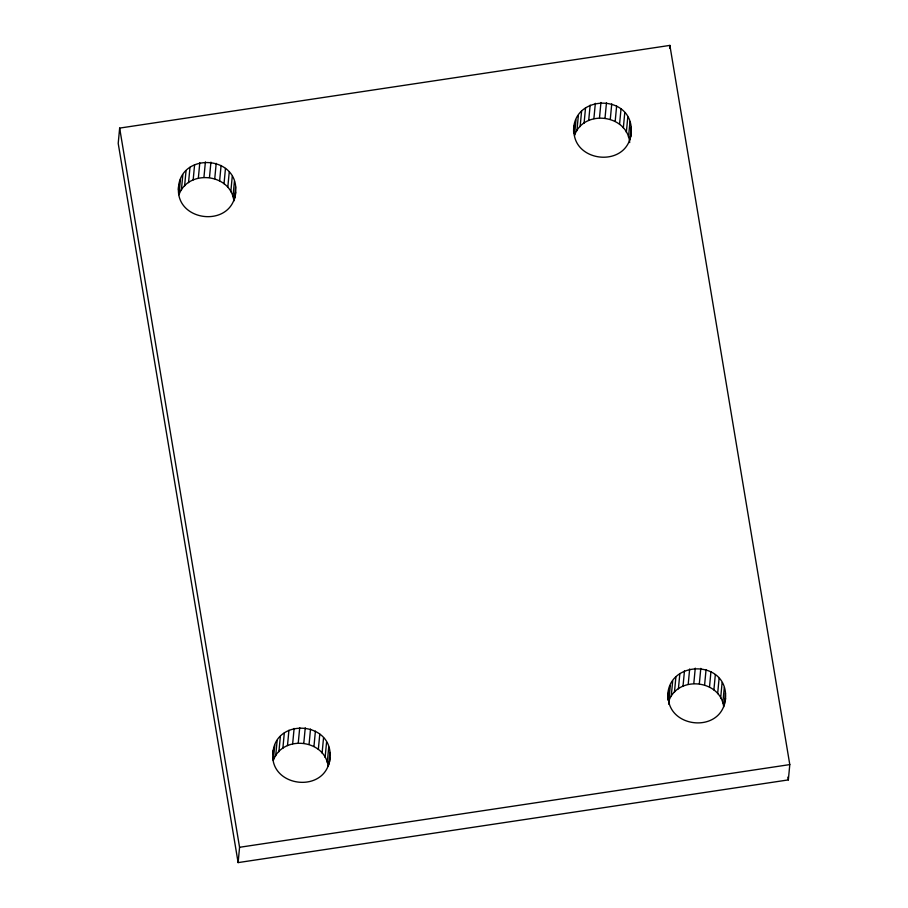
<?xml version="1.0" encoding="UTF-8"?>
<svg xmlns="http://www.w3.org/2000/svg" width="908" height="908" viewBox="0 0 908 908"><rect width="100%" height="100%" fill="white"/><g stroke="black" fill="none" stroke-linecap="round" stroke-linejoin="round"><path stroke-width="1.36" d="M178.978 184.449C171.975 221.745 232.403 229.701 235.66 192.11C238.986 154.235 177.832 151.942 178.456 190.01M273.297 750.121C266.294 787.418 326.721 795.385 329.979 757.783C333.406 720.827 273.785 717.172 272.899 754.298M574.526 124.998C567.523 162.294 627.939 170.261 631.208 132.659C634.17 92.9 570.349 93.569 573.731 133.351M668.833 690.67C661.841 727.978 722.257 735.934 725.526 698.331C728.318 657.823 663.476 659.73 667.982 700.147M119.652 128.096L118.21 143.407L238.123 862.6L788.348 779.904L789.79 764.593L669.877 45.4L119.652 128.096L239.564 847.289L238.123 862.6M180.442 179.432L178.989 194.743C188.138 168.933 230.609 173.394 233.844 200.679M181.373 190.135L182.826 174.835M184.585 186.049L186.038 170.749M188.546 182.61L189.988 167.299M193.166 179.909L194.607 164.598M198.353 178.07L199.794 162.77M203.948 177.23L205.401 161.93M209.487 177.457L210.928 162.146M214.753 178.672L216.195 163.361M219.634 180.783L221.087 165.483M224.026 183.734L225.468 168.423M227.783 187.411L229.236 172.1M230.802 191.747L232.255 176.436M232.97 196.65L234.412 181.339M234.275 200.623L235.581 186.708M235.138 197.672L235.66 192.11M274.761 745.116L273.308 760.416C282.456 734.606 324.928 739.067 328.163 766.352M275.692 755.819L277.144 740.508M278.904 751.733L280.356 736.422M282.865 748.283L284.306 732.972M287.484 745.582L288.926 730.27M292.66 743.754L294.113 728.443M298.267 742.914L299.719 727.603M303.794 743.13L305.247 727.819M309.072 744.344L310.513 729.033M313.952 746.467L315.405 731.156M318.333 749.406L319.786 734.095M322.102 753.084L323.543 737.784M325.121 757.42L326.574 742.12M327.277 762.323L328.73 747.012M328.719 764.911L329.899 752.391M329.581 761.96L329.979 757.783M575.978 119.992L574.537 135.292C583.957 108.824 627.541 114.453 629.687 142.567M576.921 130.695L578.362 115.384M580.133 126.609L581.574 111.298M584.094 123.159L585.535 107.848M588.702 120.458L590.155 105.146M593.889 118.63L595.342 103.319M599.496 117.779L600.948 102.479M605.023 118.006L606.476 102.695M610.29 119.22L611.742 103.909M615.181 121.343L616.623 106.032M619.562 124.282L621.015 108.971M623.331 127.96L624.772 112.66M626.35 132.296L627.791 116.984M628.506 137.199L629.959 121.888M629.948 139.787L631.128 127.256M630.81 136.836L631.208 132.659M669.616 48.181L669.877 45.4M670.297 685.665L668.856 700.976C677.992 675.166 720.475 679.627 723.71 706.901M668.742 704.199L669.014 701.419M671.239 696.368L672.68 681.057M674.451 692.282L675.893 676.971M678.412 688.832L679.854 673.52M683.02 686.13L684.473 670.83M688.207 684.303L689.66 668.992M693.814 683.463L695.256 668.152M699.342 683.679L700.794 668.379M704.608 684.893L706.061 669.582M709.5 687.015L710.941 671.704M713.881 689.955L715.334 674.655M717.649 693.644L719.091 678.333M720.668 697.968L722.11 682.668M722.825 702.871L724.278 687.572M724.266 705.459L725.447 692.94M725.265 701.112L725.526 698.331M239.564 847.289L789.79 764.593M787.883 777.1L788.348 779.904"/></g></svg>
